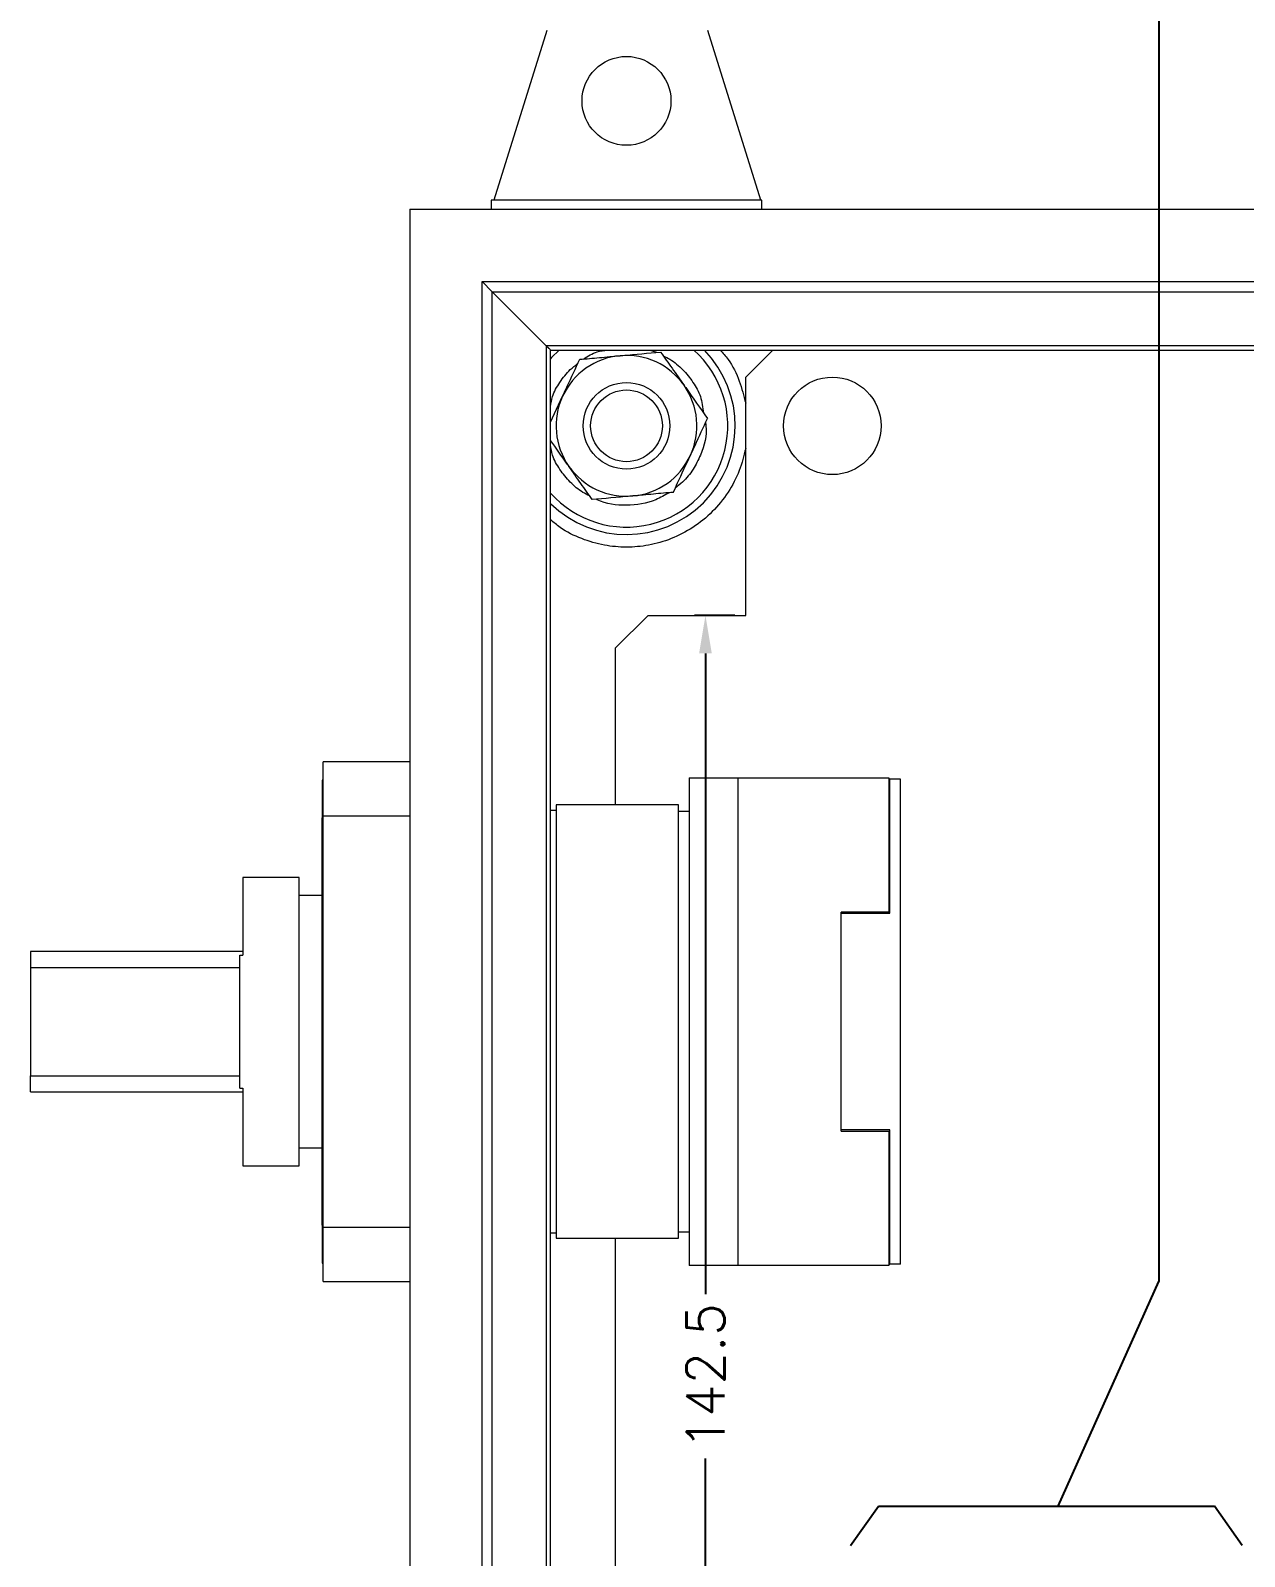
# Model space of a CAD drawing. Extents: x 4137 to 28680, y 2446 to 6814.
# Drawn here: x 10835.7 to 10947.7, y 4933.2 to 5074.1 of the extents above; entities that cross this region are included whole.
import ezdxf

# ---------------------------------------------------------------- set-up
doc = ezdxf.new("R2010")
doc.units = 0
doc.header["$LTSCALE"] = 0.5
doc.layers.get('0').update_dxf_attribs({"linetype": 'CONTINUOUS'})
doc.layers.get('DEFPOINTS').update_dxf_attribs({"linetype": 'CONTINUOUS'})
doc.layers.add('DIM', color=5, linetype='CONTINUOUS')
doc.styles.get("Standard").update_dxf_attribs({"font": 'simplex.shx'})
doc.dimstyles.new('YP115', dxfattribs={"dimscale": 0, "dimtxt": 37.5, "dimasz": 37.5, "dimexe": 0.5, "dimexo": 37.5, "dimgap": 22.5, "dimtad": 0, "dimtoh": 1, "dimdec": 1, "dimzin": 0, "dimdsep": 46, "dimtxsty": 'Standard', "dimcen": 0, "dimdle": 1.25, "dimadec": 0, "dimazin": 0, "dimtfac": 0.75, "dimtdec": 1, "dimtofl": 0, "dimtmove": 2, "dimatfit": 3, "dimfxl": 1, "dimtolj": 1, "dimtzin": 0, "dimarcsym": 0})

# ---------------------------------------------------------------- blocks, each defined once
blk = doc.blocks.new('*D29')
at = {"layer": 'DEFPOINTS', "color": 0, "transparency": 16777216}
for p in [(10897.97, 5020.09), (10901.68, 5020.09), (10895.68, 4907.59)]:
    blk.add_point(p, dxfattribs=at)
at = {"layer": 'DIM', "color": 0, "lineweight": -2, "transparency": 16777216}
for p, q in [((10900.68, 5020.09), (10896.97, 5020.09)), ((10897.97, 5016.59), (10897.97, 4957.42)), ((10897.97, 4911.09), (10897.97, 4942.28)), ((10896.68, 4907.59), (10898.97, 4907.59))]:
    blk.add_line(p, q, dxfattribs=at)
at = {"layer": 'DIM', "color": 0, "transparency": 16777216}
for points in [[(10897.38, 5016.59), (10898.55, 5016.59), (10897.97, 5020.09)], [(10897.38, 4911.09), (10898.55, 4911.09), (10897.97, 4907.59)]]:
    blk.add_solid(points, dxfattribs=at)
at = {"layer": 'DIM', "color": 0, "transparency": 16777216, "insert": (10897.97, 4949.85), "char_height": 3.5, "attachment_point": 5, "rotation": 90}
blk.add_mtext('\\A1;142.5', dxfattribs=at)

msp = doc.modelspace()

# ---------------------------------------------------------------- linework, layer by layer
at = {"color": 7, "linetype": 'Continuous', "lineweight": 15}
for p, q in [((10883.33, 5074.08), (10878.44, 5058.42)), ((10883.33, 5074.08), (10878.44, 5058.42)), ((10903.09, 5058.42), (10898.19, 5074.08)), ((10903.09, 5058.42), (10898.19, 5074.08)), ((10878.44, 5058.42), (10878.18, 5058.42)), ((10878.18, 5058.42), (10878.18, 5057.59)), ((10878.44, 5058.42), (10878.18, 5058.42)), ((10878.18, 5058.42), (10878.18, 5057.59)), ((10903.09, 5058.42), (10878.44, 5058.42)), ((10903.09, 5058.42), (10878.44, 5058.42)), ((10903.18, 5058.42), (10903.09, 5058.42)), ((10903.18, 5058.42), (10903.09, 5058.42)), ((10903.18, 5057.59), (10903.18, 5058.42)), ((10903.18, 5057.59), (10903.18, 5058.42)), ((10870.68, 5057.59), (11070.68, 5057.59)), ((10870.68, 5057.59), (10870.68, 4757.59)), ((10870.68, 5057.59), (11070.68, 5057.59)), ((10870.68, 5057.59), (10870.68, 4757.59)), ((10878.29, 5049.97), (10877.37, 5050.9)), ((10877.37, 5050.9), (11056.98, 5050.9)), ((10877.37, 4764.28), (10877.37, 5050.9)), ((10878.29, 5049.97), (10877.37, 5050.9)), ((10877.37, 5050.9), (11056.98, 5050.9)), ((10877.37, 4764.28), (10877.37, 5050.9)), ((10878.29, 5049.97), (11056.06, 5049.97)), ((10878.29, 5049.97), (10883.28, 5044.98)), ((10878.29, 4765.21), (10878.29, 5049.97)), ((10878.29, 5049.97), (11056.06, 5049.97)), ((10878.29, 5049.97), (10883.28, 5044.98)), ((10878.29, 4765.21), (10878.29, 5049.97)), ((11051.07, 5044.98), (10883.28, 5044.98)), ((10883.28, 5044.98), (10883.28, 4770.2)), ((11051.07, 5044.98), (10883.28, 5044.98)), ((10883.28, 5044.98), (10883.28, 4770.2)), ((10883.68, 4770.59), (10883.68, 5044.59)), ((10883.68, 5044.59), (11050.68, 5044.59)), ((10883.68, 4770.59), (10883.68, 5044.59)), ((10883.68, 5044.59), (11050.68, 5044.59)), ((10901.68, 5042.09), (10904.18, 5044.59)), ((10901.68, 5042.09), (10904.18, 5044.59)), ((10901.68, 5020.09), (10901.68, 5042.09)), ((10901.68, 5020.09), (10901.68, 5042.09)), ((10883.68, 5037.94), (10884.78, 5040.32)), ((10883.68, 5037.94), (10884.78, 5040.32)), ((10889.68, 5017.09), (10892.68, 5020.09)), ((10889.68, 5017.09), (10892.68, 5020.09)), ((10892.68, 5020.09), (10901.68, 5020.09)), ((10892.68, 5020.09), (10901.68, 5020.09)), ((10889.68, 5002.59), (10889.68, 5017.09)), ((10889.68, 5002.59), (10889.68, 5017.09)), ((10870.68, 5006.59), (10862.68, 5006.59)), ((10862.68, 5001.59), (10862.68, 5006.59)), ((10870.68, 5006.59), (10862.68, 5006.59)), ((10862.68, 5001.59), (10862.68, 5006.59)), ((10862.68, 5004.89), (10862.58, 5004.89)), ((10862.58, 5004.89), (10862.58, 5001.39)), ((10862.68, 5004.89), (10862.58, 5004.89)), ((10862.58, 5004.89), (10862.58, 5001.39)), ((10896.48, 5005.09), (10896.48, 4960.09)), ((10896.48, 5005.09), (10900.98, 5005.09)), ((10896.48, 5005.09), (10896.48, 4960.09)), ((10896.48, 5005.09), (10900.98, 5005.09)), ((10900.98, 4960.09), (10900.98, 5005.09)), ((10900.98, 5005.09), (10914.88, 5005.09)), ((10900.98, 4960.09), (10900.98, 5005.09)), ((10900.98, 5005.09), (10914.88, 5005.09)), ((10914.88, 5005.09), (10914.88, 4992.71)), ((10914.88, 5005.09), (10914.88, 4992.71)), ((10914.98, 5004.99), (10914.88, 5004.99)), ((10914.98, 5004.99), (10914.88, 5004.99)), ((10914.98, 4992.59), (10914.98, 5004.99)), ((10915.98, 5004.99), (10914.98, 5004.99)), ((10914.98, 4992.59), (10914.98, 5004.99)), ((10915.98, 5004.99), (10914.98, 5004.99)), ((10915.98, 4960.19), (10915.98, 5004.99)), ((10915.98, 4960.19), (10915.98, 5004.99)), ((10884.18, 5002.09), (10883.68, 5002.09)), ((10884.18, 5002.09), (10883.68, 5002.09)), ((10895.48, 5002.59), (10884.18, 5002.59)), ((10884.18, 5002.59), (10884.18, 4962.59)), ((10895.48, 5002.59), (10884.18, 5002.59)), ((10884.18, 5002.59), (10884.18, 4962.59)), ((10895.48, 4962.59), (10895.48, 5002.59)), ((10895.48, 4962.59), (10895.48, 5002.59)), ((10896.48, 5001.99), (10895.48, 5001.99)), ((10896.48, 5001.99), (10895.48, 5001.99)), ((10862.58, 4963.79), (10862.58, 5001.39)), ((10862.58, 4963.79), (10862.58, 5001.39)), ((10862.68, 5001.59), (10870.68, 5001.59)), ((10862.68, 4963.59), (10862.68, 5001.59)), ((10862.68, 5001.59), (10870.68, 5001.59)), ((10862.68, 4963.59), (10862.68, 5001.59)), ((10860.48, 4995.89), (10855.28, 4995.89)), ((10855.28, 4995.89), (10855.28, 4988.72)), ((10860.48, 4995.89), (10855.28, 4995.89)), ((10855.28, 4995.89), (10855.28, 4988.72)), ((10860.48, 4969.29), (10860.48, 4995.89)), ((10860.48, 4969.29), (10860.48, 4995.89)), ((10862.58, 4994.24), (10860.48, 4994.24)), ((10862.58, 4994.24), (10860.48, 4994.24)), ((10914.88, 4992.71), (10910.48, 4992.71)), ((10910.48, 4972.47), (10910.48, 4992.71)), ((10914.88, 4992.71), (10910.48, 4992.71)), ((10910.48, 4972.47), (10910.48, 4992.71)), ((10910.48, 4992.59), (10914.98, 4992.59)), ((10910.48, 4972.59), (10910.48, 4992.59)), ((10910.48, 4992.59), (10914.98, 4992.59)), ((10910.48, 4972.59), (10910.48, 4992.59)), ((10855.28, 4989.06), (10835.68, 4989.06)), ((10835.68, 4989.06), (10835.68, 4987.59)), ((10855.28, 4989.06), (10835.68, 4989.06)), ((10835.68, 4989.06), (10835.68, 4987.59)), ((10854.98, 4988.72), (10855.28, 4988.72)), ((10854.98, 4987.59), (10854.98, 4988.72)), ((10854.98, 4988.72), (10855.28, 4988.72)), ((10854.98, 4987.59), (10854.98, 4988.72)), ((10835.68, 4987.59), (10835.68, 4977.6)), ((10835.68, 4987.59), (10854.98, 4987.59)), ((10835.68, 4987.59), (10835.68, 4977.6)), ((10835.68, 4987.59), (10854.98, 4987.59)), ((10854.98, 4977.6), (10854.98, 4987.59)), ((10854.98, 4977.6), (10854.98, 4987.59)), ((10835.68, 4977.6), (10854.98, 4977.6)), ((10835.68, 4976.12), (10835.68, 4977.6)), ((10835.68, 4977.6), (10854.98, 4977.6)), ((10835.68, 4976.12), (10835.68, 4977.6)), ((10854.98, 4976.46), (10854.98, 4977.6)), ((10854.98, 4976.46), (10854.98, 4977.6)), ((10835.68, 4976.12), (10855.28, 4976.12)), ((10835.68, 4976.12), (10855.28, 4976.12)), ((10854.98, 4976.46), (10855.28, 4976.46)), ((10854.98, 4976.46), (10855.28, 4976.46)), ((10855.28, 4976.46), (10855.28, 4969.29)), ((10855.28, 4976.46), (10855.28, 4969.29)), ((10914.98, 4972.59), (10910.48, 4972.59)), ((10914.98, 4972.59), (10910.48, 4972.59)), ((10910.48, 4972.47), (10914.88, 4972.47)), ((10910.48, 4972.47), (10914.88, 4972.47)), ((10914.88, 4972.47), (10914.88, 4960.09)), ((10914.88, 4972.47), (10914.88, 4960.09)), ((10914.98, 4960.19), (10914.98, 4972.59)), ((10914.98, 4960.19), (10914.98, 4972.59)), ((10860.48, 4970.94), (10862.58, 4970.94)), ((10860.48, 4970.94), (10862.58, 4970.94)), ((10855.28, 4969.29), (10860.48, 4969.29)), ((10855.28, 4969.29), (10860.48, 4969.29)), ((10862.58, 4963.79), (10862.58, 4960.29)), ((10862.58, 4963.79), (10862.58, 4960.29)), ((10870.68, 4963.59), (10862.68, 4963.59)), ((10862.68, 4958.59), (10862.68, 4963.59)), ((10870.68, 4963.59), (10862.68, 4963.59)), ((10862.68, 4958.59), (10862.68, 4963.59)), ((10883.68, 4963.09), (10884.18, 4963.09)), ((10883.68, 4963.09), (10884.18, 4963.09)), ((10884.18, 4962.59), (10895.48, 4962.59)), ((10884.18, 4962.59), (10895.48, 4962.59)), ((10889.68, 4798.09), (10889.68, 4962.59)), ((10889.68, 4798.09), (10889.68, 4962.59)), ((10895.48, 4963.19), (10896.48, 4963.19)), ((10895.48, 4963.19), (10896.48, 4963.19)), ((10862.58, 4960.29), (10862.68, 4960.29)), ((10862.58, 4960.29), (10862.68, 4960.29)), ((10900.98, 4960.09), (10896.48, 4960.09)), ((10900.98, 4960.09), (10896.48, 4960.09)), ((10914.88, 4960.09), (10900.98, 4960.09)), ((10914.88, 4960.09), (10900.98, 4960.09)), ((10914.88, 4960.19), (10914.98, 4960.19)), ((10914.88, 4960.19), (10914.98, 4960.19)), ((10915.98, 4960.19), (10914.98, 4960.19)), ((10915.98, 4960.19), (10914.98, 4960.19)), ((10862.68, 4958.59), (10870.68, 4958.59)), ((10862.68, 4958.59), (10870.68, 4958.59))]:
    msp.add_line(p, q, dxfattribs=at)
at = {"color": 8, "linetype": 'Continuous', "lineweight": 15}
for p, q in [((10862.58, 5001.39), (10862.68, 5001.39)), ((10862.58, 5001.39), (10862.68, 5001.39)), ((10862.68, 4963.79), (10862.58, 4963.79)), ((10862.68, 4963.79), (10862.58, 4963.79))]:
    msp.add_line(p, q, dxfattribs=at)
at = {"color": 7, "linetype": 'Continuous', "lineweight": 15, "flags": 128}
msp.add_lwpolyline([(10883.28, 5044.98), (10883.5, 5044.77), (10883.63, 5044.64), (10883.68, 5044.59)], dxfattribs=at)
msp.add_lwpolyline([(10883.28, 5044.98), (10883.5, 5044.77), (10883.63, 5044.64), (10883.68, 5044.59)], dxfattribs=at)
at = {"color": 8, "linetype": 'Continuous', "lineweight": 15, "flags": 128}
msp.add_lwpolyline([(10884.47, 5044.59), (10883.76, 5043.89), (10883.68, 5043.79)], dxfattribs=at)
msp.add_lwpolyline([(10884.47, 5044.59), (10883.76, 5043.89), (10883.68, 5043.79)], dxfattribs=at)
at = {"color": 7, "linetype": 'Continuous', "lineweight": 15}
for centre, radius in [((10890.68, 5067.59), 4.1), ((10890.68, 5067.59), 4.1), ((10890.68, 5037.59), 4), ((10890.68, 5037.59), 4), ((10909.68, 5037.59), 4.5), ((10909.68, 5037.59), 4.5), ((10890.68, 5037.59), 3.31), ((10890.68, 5037.59), 3.31)]:
    msp.add_circle(centre, radius, dxfattribs=at)
at = {"color": 8, "linetype": 'Continuous', "lineweight": 15}
for radius, start, end in [(9.35, 221.5427, 48.4573), (10.03, 225.7657, 44.2343), (9.35, 221.5427, 48.4573), (10.03, 225.7657, 44.2343)]:
    msp.add_arc((10890.68, 5037.59), radius, start, end, dxfattribs=at)
at = {"color": 7, "linetype": 'Continuous', "lineweight": 15}
for start, end in [(95.1489, 155.1489), (95.1489, 155.1489), (35.1489, 95.1489), (35.1489, 95.1489), (155.1489, 215.1489), (155.1489, 215.1489), (335.1489, 35.1489), (335.1489, 35.1489), (275.1489, 335.1489), (275.1489, 335.1489), (215.1489, 275.1489), (215.1489, 275.1489)]:
    msp.add_arc((10890.68, 5037.59), 6.5, start, end, dxfattribs=at)
at = {"color": 8, "linetype": 'Continuous', "lineweight": 15}
for points, knots in [([(10886.72, 5043.76), (10887.12, 5044.02), (10887.8, 5044.44), (10888.59, 5044.55), (10888.91, 5044.59)], [0, 0, 0, 0, 0.5990837, 1, 1, 1, 1]), ([(10886.72, 5043.76), (10887.12, 5044.02), (10887.8, 5044.44), (10888.59, 5044.55), (10888.91, 5044.59)], [0, 0, 0, 0, 0.5990837, 1, 1, 1, 1]), ([(10892.44, 5044.59), (10892.77, 5044.57), (10893.13, 5044.55), (10893.43, 5044.38), (10893.46, 5044.37)], [0, 0, 0, 0, 0.907283, 1, 1, 1, 1]), ([(10892.44, 5044.59), (10892.77, 5044.57), (10893.13, 5044.55), (10893.43, 5044.38), (10893.46, 5044.37)], [0, 0, 0, 0, 0.907283, 1, 1, 1, 1]), ([(10899.34, 5044.59), (10899.59, 5044.31), (10900.32, 5043.45), (10901.15, 5041.78), (10901.51, 5040.36), (10901.68, 5039.68)], [0, 0, 0, 0, 0.203966, 0.614859, 1, 1, 1, 1]), ([(10899.34, 5044.59), (10899.59, 5044.31), (10900.32, 5043.45), (10901.15, 5041.78), (10901.51, 5040.36), (10901.68, 5039.68)], [0, 0, 0, 0, 0.203966, 0.614859, 1, 1, 1, 1]), ([(10883.68, 5039.36), (10883.72, 5039.67), (10883.83, 5040.48), (10884.52, 5041.63), (10885.3, 5042.67), (10885.94, 5043.16), (10886.17, 5043.34)], [0, 0, 0, 0, 0.196798, 0.50357, 0.81685, 1, 1, 1, 1]), ([(10883.68, 5039.36), (10883.72, 5039.67), (10883.83, 5040.48), (10884.52, 5041.63), (10885.3, 5042.67), (10885.94, 5043.16), (10886.17, 5043.34)], [0, 0, 0, 0, 0.196798, 0.50357, 0.81685, 1, 1, 1, 1]), ([(10894.08, 5044.05), (10894.29, 5043.95), (10894.95, 5043.63), (10895.9, 5042.81), (10896.84, 5041.64), (10897.6, 5040.3), (10897.72, 5039.3), (10897.79, 5038.78)], [0, 0, 0, 0, 0.102618, 0.327247, 0.551876, 0.771839, 1, 1, 1, 1]), ([(10894.08, 5044.05), (10894.29, 5043.95), (10894.95, 5043.63), (10895.9, 5042.81), (10896.84, 5041.64), (10897.6, 5040.3), (10897.72, 5039.3), (10897.79, 5038.78)], [0, 0, 0, 0, 0.102618, 0.327247, 0.551876, 0.771839, 1, 1, 1, 1]), ([(10897.96, 5037.86), (10897.98, 5037.77), (10898.19, 5036.78), (10897.71, 5035.24), (10896.86, 5033.55), (10896.05, 5032.51), (10895.41, 5032.02), (10895.18, 5031.85)], [0, 0, 0, 0, 0.039277, 0.438009, 0.652654, 0.871852, 1, 1, 1, 1]), ([(10897.96, 5037.86), (10897.98, 5037.77), (10898.19, 5036.78), (10897.71, 5035.24), (10896.86, 5033.55), (10896.05, 5032.51), (10895.41, 5032.02), (10895.18, 5031.85)], [0, 0, 0, 0, 0.039277, 0.438009, 0.652654, 0.871852, 1, 1, 1, 1]), ([(10887.27, 5031.13), (10887.07, 5031.23), (10886.41, 5031.55), (10885.45, 5032.37), (10884.52, 5033.54), (10883.83, 5034.7), (10883.72, 5035.51), (10883.68, 5035.82)], [0, 0, 0, 0, 0.112403, 0.358451, 0.604499, 0.845436, 1, 1, 1, 1]), ([(10887.27, 5031.13), (10887.07, 5031.23), (10886.41, 5031.55), (10885.45, 5032.37), (10884.52, 5033.54), (10883.83, 5034.7), (10883.72, 5035.51), (10883.68, 5035.82)], [0, 0, 0, 0, 0.112403, 0.358451, 0.604499, 0.845436, 1, 1, 1, 1]), ([(10901.68, 5035.5), (10901.51, 5034.82), (10901.16, 5033.39), (10900.1, 5031.41), (10898.66, 5029.61), (10896.86, 5028.16), (10894.85, 5027.12), (10892.77, 5026.52), (10890.68, 5026.33), (10888.58, 5026.52), (10886.51, 5027.13), (10884.82, 5027.94), (10883.96, 5028.68), (10883.68, 5028.92)], [0, 0, 0, 0, 0.091822, 0.189785, 0.289827, 0.389868, 0.48783, 0.581883, 0.67062, 0.759358, 0.85341, 0.951373, 1, 1, 1, 1]), ([(10901.68, 5035.5), (10901.51, 5034.82), (10901.16, 5033.39), (10900.1, 5031.41), (10898.66, 5029.61), (10896.86, 5028.16), (10894.85, 5027.12), (10892.77, 5026.52), (10890.68, 5026.33), (10888.58, 5026.52), (10886.51, 5027.13), (10884.82, 5027.94), (10883.96, 5028.68), (10883.68, 5028.92)], [0, 0, 0, 0, 0.091822, 0.189785, 0.289827, 0.389868, 0.48783, 0.581883, 0.67062, 0.759358, 0.85341, 0.951373, 1, 1, 1, 1]), ([(10894.64, 5031.42), (10894.22, 5031.19), (10893.01, 5030.49), (10890.69, 5030.12), (10888.76, 5030.36), (10887.92, 5030.8), (10887.89, 5030.81)], [0, 0, 0, 0, 0.202259, 0.594213, 0.986168, 1, 1, 1, 1]), ([(10894.64, 5031.42), (10894.22, 5031.19), (10893.01, 5030.49), (10890.69, 5030.12), (10888.76, 5030.36), (10887.92, 5030.8), (10887.89, 5030.81)], [0, 0, 0, 0, 0.202259, 0.594213, 0.986168, 1, 1, 1, 1])]:
    msp.add_open_spline(points, degree=3, knots=knots, dxfattribs=at)
at = {"color": 7, "linetype": 'Continuous', "lineweight": 15}
for points, knots in [([(10890.09, 5044.06), (10890.18, 5044.07), (10891.44, 5044.19), (10892.68, 5044.3), (10893.83, 5044.4)], [0, 0, 0, 0, 0.070214, 1, 1, 1, 1]), ([(10890.09, 5044.06), (10890.18, 5044.07), (10891.44, 5044.19), (10892.68, 5044.3), (10893.83, 5044.4)], [0, 0, 0, 0, 0.070214, 1, 1, 1, 1]), ([(10893.83, 5044.4), (10894.18, 5043.9), (10894.89, 5042.9), (10895.62, 5041.86), (10895.99, 5041.33)], [0, 0, 0, 0, 0.495459, 1, 1, 1, 1]), ([(10893.83, 5044.4), (10894.18, 5043.9), (10894.89, 5042.9), (10895.62, 5041.86), (10895.99, 5041.33)], [0, 0, 0, 0, 0.495459, 1, 1, 1, 1]), ([(10884.78, 5040.32), (10884.92, 5040.63), (10885.46, 5041.78), (10885.98, 5042.91), (10886.36, 5043.73)], [0, 0, 0, 0, 0.268637, 1, 1, 1, 1]), ([(10884.78, 5040.32), (10884.92, 5040.63), (10885.46, 5041.78), (10885.98, 5042.91), (10886.36, 5043.73)], [0, 0, 0, 0, 0.268637, 1, 1, 1, 1]), ([(10886.36, 5043.73), (10886.96, 5043.78), (10888.19, 5043.89), (10889.45, 5044.01), (10890.09, 5044.06)], [0, 0, 0, 0, 0.495458, 1, 1, 1, 1]), ([(10886.36, 5043.73), (10886.96, 5043.78), (10888.19, 5043.89), (10889.45, 5044.01), (10890.09, 5044.06)], [0, 0, 0, 0, 0.495458, 1, 1, 1, 1]), ([(10895.99, 5041.33), (10896.04, 5041.26), (10896.77, 5040.22), (10897.49, 5039.21), (10898.15, 5038.26)], [0, 0, 0, 0, 0.0702123, 1, 1, 1, 1]), ([(10895.99, 5041.33), (10896.04, 5041.26), (10896.77, 5040.22), (10897.49, 5039.21), (10898.15, 5038.26)], [0, 0, 0, 0, 0.0702123, 1, 1, 1, 1]), ([(10896.57, 5034.86), (10896.72, 5035.17), (10897.25, 5036.32), (10897.77, 5037.44), (10898.15, 5038.26)], [0, 0, 0, 0, 0.268637, 1, 1, 1, 1]), ([(10896.57, 5034.86), (10896.72, 5035.17), (10897.25, 5036.32), (10897.77, 5037.44), (10898.15, 5038.26)], [0, 0, 0, 0, 0.268637, 1, 1, 1, 1]), ([(10885.36, 5033.85), (10885.31, 5033.92), (10884.74, 5034.73), (10884.18, 5035.52), (10883.68, 5036.24)], [0, 0, 0, 0, 0.0900375, 1, 1, 1, 1]), ([(10885.36, 5033.85), (10885.31, 5033.92), (10884.74, 5034.73), (10884.18, 5035.52), (10883.68, 5036.24)], [0, 0, 0, 0, 0.0900375, 1, 1, 1, 1]), ([(10895, 5031.45), (10895.13, 5031.74), (10895.64, 5032.85), (10896.18, 5034), (10896.57, 5034.86)], [0, 0, 0, 0, 0.257554, 1, 1, 1, 1]), ([(10895, 5031.45), (10895.13, 5031.74), (10895.64, 5032.85), (10896.18, 5034), (10896.57, 5034.86)], [0, 0, 0, 0, 0.257554, 1, 1, 1, 1]), ([(10887.52, 5030.78), (10887.17, 5031.28), (10886.46, 5032.28), (10885.73, 5033.32), (10885.36, 5033.85)], [0, 0, 0, 0, 0.495457, 1, 1, 1, 1]), ([(10887.52, 5030.78), (10887.17, 5031.28), (10886.46, 5032.28), (10885.73, 5033.32), (10885.36, 5033.85)], [0, 0, 0, 0, 0.495457, 1, 1, 1, 1]), ([(10891.26, 5031.12), (10891.17, 5031.11), (10889.91, 5031), (10888.67, 5030.88), (10887.52, 5030.78)], [0, 0, 0, 0, 0.070214, 1, 1, 1, 1]), ([(10891.26, 5031.12), (10891.17, 5031.11), (10889.91, 5031), (10888.67, 5030.88), (10887.52, 5030.78)], [0, 0, 0, 0, 0.070214, 1, 1, 1, 1]), ([(10895, 5031.45), (10894.39, 5031.4), (10893.17, 5031.29), (10891.9, 5031.17), (10891.26, 5031.12)], [0, 0, 0, 0, 0.495457, 1, 1, 1, 1]), ([(10895, 5031.45), (10894.39, 5031.4), (10893.17, 5031.29), (10891.9, 5031.17), (10891.26, 5031.12)], [0, 0, 0, 0, 0.495457, 1, 1, 1, 1])]:
    msp.add_open_spline(points, degree=3, knots=knots, dxfattribs=at)
at = {"layer": 'DIM'}
for p, q in [((10939.8, 5103.17), (10939.8, 4958.59)), ((10939.8, 5103.17), (10939.8, 4958.59)), ((10930.51, 4937.86), (10939.8, 4958.59)), ((10930.51, 4937.86), (10939.8, 4958.59)), ((10911.37, 4934.22), (10913.93, 4937.86)), ((10911.37, 4934.22), (10913.93, 4937.86)), ((10913.93, 4937.86), (10944.94, 4937.86)), ((10913.93, 4937.86), (10944.94, 4937.86)), ((10947.51, 4934.22), (10944.94, 4937.86)), ((10947.51, 4934.22), (10944.94, 4937.86))]:
    msp.add_line(p, q, dxfattribs=at)

# ---------------------------------------------------------------- dimensions: what is measured, and where the dimension line sits
dim = msp.add_linear_dim(base=(10897.97, 5020.09), p1=(10895.68, 4907.59), p2=(10901.68, 5020.09), angle=90, text='142.5', dimstyle='YP115', override={"dimscale": 1, "dimtxt": 3.5, "dimasz": 3.5, "dimexe": 1, "dimexo": 1, "dimgap": 0.9, "dimtoh": 0, "dimdle": 1.3}, dxfattribs=at)
dim.commit()
dim.dimension.update_dxf_attribs({"geometry": '*D29', "text_midpoint": (10897.97, 4949.85), "dimtype": 160})

doc.saveas('drawing.dxf')
